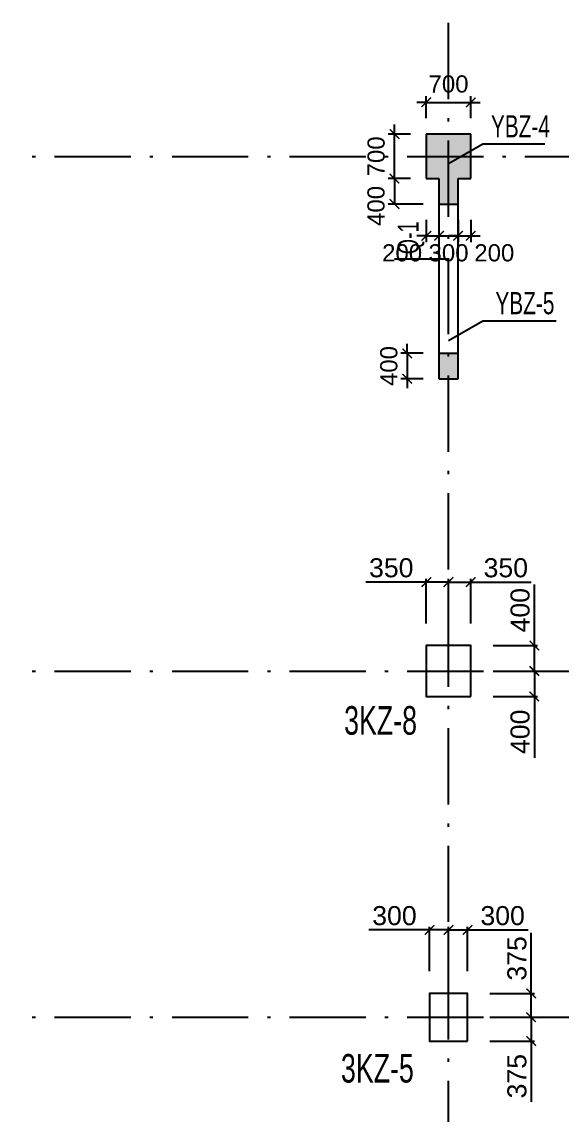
# Model space of a CAD drawing. Header units: millimetres. Extents: x -3831 to 465700, y 39900 to 106100.
# Drawn here: x 121688 to 130187, y 75460 to 92667 of the extents above; entities that cross this region are included whole.
import ezdxf

# ---------------------------------------------------------------- set-up
doc = ezdxf.new("R2010")
doc.units = ezdxf.units.MM
doc.linetypes.add('线型2', pattern=[1850, 1200, -300, 50, -300])
for name, color, linetype in [('BZ-name', 160, 'Continuous'), ('column_dim', 90, 'Continuous'), ('DOTE', 10, '线型2'), ('WALL-Beam', 80, 'Continuous'), ('wall_dim', 60, 'Continuous'), ('WALL_INFO', 130, 'Continuous')]:
    doc.layers.add(name, color=color, linetype=linetype)
for name, color, linetype, lineweight in [('S_Cl', 2, 'Continuous', 25), ('S_ColumFocus', 2, 'Continuous', 9), ('S_ConcWall', 3, 'Continuous', 25)]:
    doc.layers.add(name, color=color, linetype=linetype, lineweight=lineweight)
doc.styles.get("Standard").update_dxf_attribs({"font": 'arial.ttf'})
doc.styles.add('xxxx', font='RIF.ttf')
doc.dimstyles.new('ISO-25', dxfattribs={"dimtxt": 2.5, "dimasz": 2.5, "dimexe": 1.25, "dimexo": 0.625, "dimtad": 1, "dimtxsty": 'Standard', "dimcen": 2.5, "dimadec": 0, "dimazin": 0, "dimtfac": 1, "dimtmove": 0, "dimatfit": 3, "dimfxl": 1, "dimarcsym": 0})

# ---------------------------------------------------------------- blocks, each defined once
blk = doc.blocks.new('_ArchTick')
at = {"color": 0, "linetype": 'ByBlock', "const_width": 0.15}
blk.add_lwpolyline([(-0.5, -0.5), (0.5, 0.5)], dxfattribs=at)
blk = doc.blocks.new('*D285')
at = {"layer": 'Defpoints', "color": 0, "transparency": 16777216}
for p in [(128750, 91400), (128050, 90900), (128750, 90900)]:
    blk.add_point(p, dxfattribs=at)
at = {"layer": 'wall_dim', "color": 0, "lineweight": -2, "transparency": 16777216}
for p, q in [((128050, 91400), (127900, 91400)), ((128050, 91150), (128050, 91499)), ((128050, 91400), (128750, 91400)), ((128750, 91150), (128750, 91499)), ((128750, 91400), (128900, 91400))]:
    blk.add_line(p, q, dxfattribs=at)
at = {"layer": 'wall_dim', "color": 0, "lineweight": -2, "transparency": 16777216, "xscale": 150, "yscale": 150, "zscale": 150}
blk.add_blockref('_ArchTick', (128050, 91400), dxfattribs=at)
at = {"layer": 'wall_dim', "color": 0, "lineweight": -2, "transparency": 16777216, "xscale": 150, "yscale": 150, "zscale": 150, "rotation": 180}
blk.add_blockref('_ArchTick', (128750, 91400), dxfattribs=at)
at = {"layer": 'wall_dim', "color": 7, "transparency": 16777216, "insert": (128400, 91688), "char_height": 270, "attachment_point": 5}
blk.add_mtext('700', dxfattribs=at)
blk = doc.blocks.new('*D286')
at = {"layer": 'Defpoints', "color": 0, "transparency": 16777216}
for p in [(127550, 90900), (128050, 90900), (128050, 90200)]:
    blk.add_point(p, dxfattribs=at)
at = {"layer": 'wall_dim', "color": 0, "lineweight": -2, "transparency": 16777216}
for p, q in [((127550, 90900), (127550, 91050)), ((127800, 90900), (127451, 90900)), ((127550, 90200), (127550, 90900)), ((127800, 90200), (127451, 90200)), ((127550, 90200), (127550, 90050))]:
    blk.add_line(p, q, dxfattribs=at)
at = {"layer": 'wall_dim', "color": 0, "lineweight": -2, "transparency": 16777216, "xscale": 150, "yscale": 150, "zscale": 150}
for p, rotation in [((127550, 90900), 270), ((127550, 90200), 90)]:
    blk.add_blockref('_ArchTick', p, dxfattribs=dict(at, rotation=rotation))
at = {"layer": 'wall_dim', "color": 7, "transparency": 16777216, "insert": (127262, 90550), "char_height": 270, "attachment_point": 5, "rotation": 90}
blk.add_mtext('700', dxfattribs=at)
blk = doc.blocks.new('*D287')
at = {"layer": 'Defpoints', "color": 0, "transparency": 16777216}
for p in [(128050, 90200), (127550, 89800), (128250, 89800)]:
    blk.add_point(p, dxfattribs=at)
at = {"layer": 'wall_dim', "color": 0, "lineweight": -2, "transparency": 16777216}
for p, q in [((127800, 90200), (127451, 90200)), ((127550, 90200), (127550, 89800)), ((128000, 89800), (127451, 89800))]:
    blk.add_line(p, q, dxfattribs=at)
at = {"layer": 'wall_dim', "color": 0, "lineweight": -2, "transparency": 16777216, "xscale": 150, "yscale": 150, "zscale": 150}
for p, rotation in [((127550, 90200), 90), ((127550, 89800), 270)]:
    blk.add_blockref('_ArchTick', p, dxfattribs=dict(at, rotation=rotation))
at = {"layer": 'wall_dim', "color": 7, "transparency": 16777216, "insert": (127260, 89770), "char_height": 270, "attachment_point": 5, "rotation": 90}
blk.add_mtext('400', dxfattribs=at)
blk = doc.blocks.new('*D271')
at = {"layer": 'Defpoints', "color": 0, "transparency": 16777216}
for p in [(128050, 89800), (128250, 89800), (128250, 89300)]:
    blk.add_point(p, dxfattribs=at)
at = {"layer": 'wall_dim', "color": 0, "lineweight": -2, "transparency": 16777216}
for p, q in [((128050, 89550), (128050, 89201)), ((128250, 89550), (128250, 89201)), ((128050, 89300), (127900, 89300)), ((128050, 89300), (128250, 89300)), ((128250, 89300), (128400, 89300))]:
    blk.add_line(p, q, dxfattribs=at)
at = {"layer": 'wall_dim', "color": 0, "lineweight": -2, "transparency": 16777216, "xscale": 150, "yscale": 150, "zscale": 150}
blk.add_blockref('_ArchTick', (128050, 89300), dxfattribs=at)
at = {"layer": 'wall_dim', "color": 0, "lineweight": -2, "transparency": 16777216, "xscale": 150, "yscale": 150, "zscale": 150, "rotation": 180}
blk.add_blockref('_ArchTick', (128250, 89300), dxfattribs=at)
at = {"layer": 'wall_dim', "color": 7, "transparency": 16777216, "insert": (127670, 89030), "char_height": 270, "attachment_point": 5}
blk.add_mtext('200', dxfattribs=at)
blk = doc.blocks.new('*D288')
at = {"layer": 'Defpoints', "color": 0, "transparency": 16777216}
for p in [(128250, 89800), (128550, 89800), (128550, 89300)]:
    blk.add_point(p, dxfattribs=at)
at = {"layer": 'wall_dim', "color": 0, "lineweight": -2, "transparency": 16777216}
for p, q in [((128250, 89550), (128250, 89201)), ((128550, 89550), (128550, 89201)), ((128250, 89300), (128550, 89300))]:
    blk.add_line(p, q, dxfattribs=at)
at = {"layer": 'wall_dim', "color": 0, "lineweight": -2, "transparency": 16777216, "xscale": 150, "yscale": 150, "zscale": 150, "rotation": 180}
blk.add_blockref('_ArchTick', (128250, 89300), dxfattribs=at)
at = {"layer": 'wall_dim', "color": 0, "lineweight": -2, "transparency": 16777216, "xscale": 150, "yscale": 150, "zscale": 150}
blk.add_blockref('_ArchTick', (128550, 89300), dxfattribs=at)
at = {"layer": 'wall_dim', "color": 7, "transparency": 16777216, "insert": (128400, 89030), "char_height": 270, "attachment_point": 5}
blk.add_mtext('300', dxfattribs=at)
blk = doc.blocks.new('*D289')
at = {"layer": 'Defpoints', "color": 0, "transparency": 16777216}
for p in [(128550, 89800), (128750, 89800), (128750, 89300)]:
    blk.add_point(p, dxfattribs=at)
at = {"layer": 'wall_dim', "color": 0, "lineweight": -2, "transparency": 16777216}
for p, q in [((128550, 89550), (128550, 89201)), ((128750, 89550), (128750, 89201)), ((128550, 89300), (128400, 89300)), ((128550, 89300), (128750, 89300)), ((128750, 89300), (128900, 89300))]:
    blk.add_line(p, q, dxfattribs=at)
at = {"layer": 'wall_dim', "color": 0, "lineweight": -2, "transparency": 16777216, "xscale": 150, "yscale": 150, "zscale": 150}
blk.add_blockref('_ArchTick', (128550, 89300), dxfattribs=at)
at = {"layer": 'wall_dim', "color": 0, "lineweight": -2, "transparency": 16777216, "xscale": 150, "yscale": 150, "zscale": 150, "rotation": 180}
blk.add_blockref('_ArchTick', (128750, 89300), dxfattribs=at)
at = {"layer": 'wall_dim', "color": 7, "transparency": 16777216, "insert": (129120, 89030), "char_height": 270, "attachment_point": 5}
blk.add_mtext('200', dxfattribs=at)
blk = doc.blocks.new('*D290')
at = {"layer": 'Defpoints', "color": 0, "transparency": 16777216}
for p in [(128250, 87450), (127750, 87050), (128250, 87050)]:
    blk.add_point(p, dxfattribs=at)
at = {"layer": 'wall_dim', "color": 0, "lineweight": -2, "transparency": 16777216}
for p, q in [((127750, 87450), (127750, 87600)), ((128000, 87450), (127651, 87450)), ((127750, 87450), (127750, 87050)), ((128000, 87050), (127651, 87050)), ((127750, 87050), (127750, 86900))]:
    blk.add_line(p, q, dxfattribs=at)
at = {"layer": 'wall_dim', "color": 0, "lineweight": -2, "transparency": 16777216, "xscale": 150, "yscale": 150, "zscale": 150}
for p, rotation in [((127750, 87450), 270), ((127750, 87050), 90)]:
    blk.add_blockref('_ArchTick', p, dxfattribs=dict(at, rotation=rotation))
at = {"layer": 'wall_dim', "color": 7, "transparency": 16777216, "insert": (127462, 87250), "char_height": 270, "attachment_point": 5, "rotation": 90}
blk.add_mtext('400', dxfattribs=at)
blk = doc.blocks.new('*D1874')
at = {"layer": 'column_dim', "color": 0, "lineweight": -2, "transparency": 16777216}
for p, q in [((129100, 82450), (129800, 82450)), ((129750, 82450), (129750, 82050)), ((129100, 82050), (129800, 82050)), ((129750, 82050), (129750, 81086))]:
    blk.add_line(p, q, dxfattribs=at)
at = {"layer": 'Defpoints', "color": 0, "transparency": 16777216}
for p in [(128750, 82450), (129750, 82450), (128750, 82050)]:
    blk.add_point(p, dxfattribs=at)
at = {"layer": 'column_dim', "color": 0, "lineweight": -2, "transparency": 16777216, "xscale": 150, "yscale": 150, "zscale": 150}
for p, rotation in [((129750, 82450), 90), ((129750, 82050), 270)]:
    blk.add_blockref('_ArchTick', p, dxfattribs=dict(at, rotation=rotation))
at = {"layer": 'column_dim', "color": 7, "transparency": 16777216, "insert": (129527, 81493), "char_height": 300, "attachment_point": 5, "rotation": 90}
blk.add_mtext('400', dxfattribs=at)
blk = doc.blocks.new('*D1875')
at = {"layer": 'column_dim', "color": 0, "lineweight": -2, "transparency": 16777216}
for p, q in [((129750, 82850), (129750, 83814)), ((129100, 82850), (129800, 82850)), ((129750, 82450), (129750, 82850)), ((129100, 82450), (129800, 82450))]:
    blk.add_line(p, q, dxfattribs=at)
at = {"layer": 'Defpoints', "color": 0, "transparency": 16777216}
for p in [(128750, 82850), (128750, 82450), (129750, 82450)]:
    blk.add_point(p, dxfattribs=at)
at = {"layer": 'column_dim', "color": 0, "lineweight": -2, "transparency": 16777216, "xscale": 150, "yscale": 150, "zscale": 150}
for p, rotation in [((129750, 82850), 90), ((129750, 82450), 270)]:
    blk.add_blockref('_ArchTick', p, dxfattribs=dict(at, rotation=rotation))
at = {"layer": 'column_dim', "color": 7, "transparency": 16777216, "insert": (129527, 83407), "char_height": 300, "attachment_point": 5, "rotation": 90}
blk.add_mtext('400', dxfattribs=at)
blk = doc.blocks.new('*D1876')
at = {"layer": 'column_dim', "color": 0, "lineweight": -2, "transparency": 16777216}
for p, q in [((128400, 83200), (128400, 83900)), ((128400, 83850), (128750, 83850)), ((128750, 83200), (128750, 83900)), ((128750, 83850), (129702, 83850))]:
    blk.add_line(p, q, dxfattribs=at)
at = {"layer": 'Defpoints', "color": 0, "transparency": 16777216}
for p in [(128400, 83850), (128400, 82850), (128750, 82850)]:
    blk.add_point(p, dxfattribs=at)
at = {"layer": 'column_dim', "color": 0, "lineweight": -2, "transparency": 16777216, "xscale": 150, "yscale": 150, "zscale": 150, "rotation": 180}
blk.add_blockref('_ArchTick', (128400, 83850), dxfattribs=at)
at = {"layer": 'column_dim', "color": 0, "lineweight": -2, "transparency": 16777216, "xscale": 150, "yscale": 150, "zscale": 150}
blk.add_blockref('_ArchTick', (128750, 83850), dxfattribs=at)
at = {"layer": 'column_dim', "color": 7, "transparency": 16777216, "insert": (129301, 84073), "char_height": 300, "attachment_point": 5}
blk.add_mtext('350', dxfattribs=at)
blk = doc.blocks.new('*D1877')
at = {"layer": 'column_dim', "color": 0, "lineweight": -2, "transparency": 16777216}
for p, q in [((128050, 83850), (127098, 83850)), ((128050, 83200), (128050, 83900)), ((128400, 83850), (128050, 83850)), ((128400, 83200), (128400, 83900))]:
    blk.add_line(p, q, dxfattribs=at)
at = {"layer": 'Defpoints', "color": 0, "transparency": 16777216}
for p in [(128400, 83850), (128050, 82850), (128400, 82850)]:
    blk.add_point(p, dxfattribs=at)
at = {"layer": 'column_dim', "color": 0, "lineweight": -2, "transparency": 16777216, "xscale": 150, "yscale": 150, "zscale": 150, "rotation": 180}
blk.add_blockref('_ArchTick', (128050, 83850), dxfattribs=at)
at = {"layer": 'column_dim', "color": 0, "lineweight": -2, "transparency": 16777216, "xscale": 150, "yscale": 150, "zscale": 150}
blk.add_blockref('_ArchTick', (128400, 83850), dxfattribs=at)
at = {"layer": 'column_dim', "color": 7, "transparency": 16777216, "insert": (127499, 84073), "char_height": 300, "attachment_point": 5}
blk.add_mtext('350', dxfattribs=at)
blk = doc.blocks.new('*D1878')
at = {"layer": 'column_dim', "color": 0, "lineweight": -2, "transparency": 16777216}
for p, q in [((129050, 77000), (129750, 77000)), ((129700, 77000), (129700, 76625)), ((129050, 76625), (129750, 76625)), ((129700, 76625), (129700, 75670))]:
    blk.add_line(p, q, dxfattribs=at)
at = {"layer": 'Defpoints', "color": 0, "transparency": 16777216}
for p in [(128700, 77000), (129700, 77000), (128700, 76625)]:
    blk.add_point(p, dxfattribs=at)
at = {"layer": 'column_dim', "color": 0, "lineweight": -2, "transparency": 16777216, "xscale": 150, "yscale": 150, "zscale": 150}
for p, rotation in [((129700, 77000), 90), ((129700, 76625), 270)]:
    blk.add_blockref('_ArchTick', p, dxfattribs=dict(at, rotation=rotation))
at = {"layer": 'column_dim', "color": 7, "transparency": 16777216, "insert": (129477, 76073), "char_height": 300, "attachment_point": 5, "rotation": 90}
blk.add_mtext('375', dxfattribs=at)
blk = doc.blocks.new('*D1879')
at = {"layer": 'column_dim', "color": 0, "lineweight": -2, "transparency": 16777216}
for p, q in [((129700, 77375), (129700, 78330)), ((129050, 77375), (129750, 77375)), ((129700, 77000), (129700, 77375)), ((129050, 77000), (129750, 77000))]:
    blk.add_line(p, q, dxfattribs=at)
at = {"layer": 'Defpoints', "color": 0, "transparency": 16777216}
for p in [(128700, 77375), (128700, 77000), (129700, 77000)]:
    blk.add_point(p, dxfattribs=at)
at = {"layer": 'column_dim', "color": 0, "lineweight": -2, "transparency": 16777216, "xscale": 150, "yscale": 150, "zscale": 150}
for p, rotation in [((129700, 77375), 90), ((129700, 77000), 270)]:
    blk.add_blockref('_ArchTick', p, dxfattribs=dict(at, rotation=rotation))
at = {"layer": 'column_dim', "color": 7, "transparency": 16777216, "insert": (129477, 77927), "char_height": 300, "attachment_point": 5, "rotation": 90}
blk.add_mtext('375', dxfattribs=at)
blk = doc.blocks.new('*D1880')
at = {"layer": 'column_dim', "color": 0, "lineweight": -2, "transparency": 16777216}
for p, q in [((128400, 77725), (128400, 78425)), ((128400, 78375), (128700, 78375)), ((128700, 77725), (128700, 78425)), ((128700, 78375), (129652, 78375))]:
    blk.add_line(p, q, dxfattribs=at)
at = {"layer": 'Defpoints', "color": 0, "transparency": 16777216}
for p in [(128400, 78375), (128400, 77375), (128700, 77375)]:
    blk.add_point(p, dxfattribs=at)
at = {"layer": 'column_dim', "color": 0, "lineweight": -2, "transparency": 16777216, "xscale": 150, "yscale": 150, "zscale": 150, "rotation": 180}
blk.add_blockref('_ArchTick', (128400, 78375), dxfattribs=at)
at = {"layer": 'column_dim', "color": 0, "lineweight": -2, "transparency": 16777216, "xscale": 150, "yscale": 150, "zscale": 150}
blk.add_blockref('_ArchTick', (128700, 78375), dxfattribs=at)
at = {"layer": 'column_dim', "color": 7, "transparency": 16777216, "insert": (129251, 78598), "char_height": 300, "attachment_point": 5}
blk.add_mtext('300', dxfattribs=at)
blk = doc.blocks.new('*D1881')
at = {"layer": 'column_dim', "color": 0, "lineweight": -2, "transparency": 16777216}
for p, q in [((128100, 78375), (127148, 78375)), ((128100, 77725), (128100, 78425)), ((128400, 78375), (128100, 78375)), ((128400, 77725), (128400, 78425))]:
    blk.add_line(p, q, dxfattribs=at)
at = {"layer": 'Defpoints', "color": 0, "transparency": 16777216}
for p in [(128400, 78375), (128100, 77375), (128400, 77375)]:
    blk.add_point(p, dxfattribs=at)
at = {"layer": 'column_dim', "color": 0, "lineweight": -2, "transparency": 16777216, "xscale": 150, "yscale": 150, "zscale": 150, "rotation": 180}
blk.add_blockref('_ArchTick', (128100, 78375), dxfattribs=at)
at = {"layer": 'column_dim', "color": 0, "lineweight": -2, "transparency": 16777216, "xscale": 150, "yscale": 150, "zscale": 150}
blk.add_blockref('_ArchTick', (128400, 78375), dxfattribs=at)
at = {"layer": 'column_dim', "color": 7, "transparency": 16777216, "insert": (127549, 78598), "char_height": 300, "attachment_point": 5}
blk.add_mtext('300', dxfattribs=at)

msp = doc.modelspace()

# ---------------------------------------------------------------- hatches: boundary and pattern name
at = {"layer": 'WALL-Beam', "true_color": 0x636466}
h = msp.add_hatch(color=251, dxfattribs=at)
h.dxf.hatch_style = 1
h.paths.add_polyline_path([(128550, 90200), (128750, 90200), (128750, 90900), (128050, 90900), (128050, 90200), (128250, 90200), (128250, 89800), (128550, 89800)])
h = msp.add_hatch(color=251, dxfattribs=at)
h.dxf.hatch_style = 1
h.paths.add_polyline_path([(128550, 87450), (128250, 87450), (128250, 87050), (128550, 87050)])

# ---------------------------------------------------------------- linework, layer by layer
at = {"layer": 'BZ-name'}
for points in [[(128400, 90435.29492), (128941.26562, 90747.79492), (129916.26562, 90747.79492)], [(128400, 87650), (128941.26562, 87962.5), (130091.26562, 87962.5)]]:
    msp.add_lwpolyline(points, dxfattribs=at)
at = {"layer": 'DOTE'}
for p, q in [((128400, 60000), (128400, 101300)), ((100000, 90550), (131400, 90550)), ((100000, 82450), (172500, 82450)), ((100000, 77000), (172500, 77000))]:
    msp.add_line(p, q, dxfattribs=at)
at = {"layer": 'S_Cl'}
for points in [[(128750, 82050), (128750, 82850), (128050, 82850), (128050, 82050)], [(128700, 76625), (128700, 77375), (128100, 77375), (128100, 76625)]]:
    msp.add_lwpolyline(points, close=True, dxfattribs=at)
at = {"layer": 'S_ConcWall'}
for p, q in [((128750, 90900), (128050, 90900)), ((128050, 90900), (128050, 90200)), ((128750, 90200), (128750, 90900)), ((128050, 90200), (128250, 90200)), ((128250, 90200), (128250, 87050)), ((128550, 87050), (128550, 90200)), ((128550, 90200), (128750, 90200)), ((128250, 89800), (128550, 89800)), ((128250, 87450), (128550, 87450)), ((128250, 87050), (128550, 87050))]:
    msp.add_line(p, q, dxfattribs=at)
at = {"layer": 'WALL_INFO'}
msp.add_line((128400, 88930), (127550, 88930), dxfattribs=at)

# ---------------------------------------------------------------- texts
at = {"layer": 'BZ-name', "char_height": 350, "attachment_point": 5, "style": 'xxxx'}
for s, insert, width in [('{\\W0.7;YBZ-4}', (129531.01562, 91022.79492), 770.5), ('{\\W0.7;YBZ-5}', (129601.32812, 88237.5), 979.875)]:
    msp.add_mtext(s, dxfattribs=dict(at, insert=insert, width=width))
at = {"layer": 'S_ColumFocus', "char_height": 450, "width": 979.875, "attachment_point": 5, "style": 'xxxx'}
for s, insert in [('{\\W0.7;3KZ-8}', (127330.92096, 81669.37245)), ('{\\W0.7;3KZ-5}', (127280.92096, 76194.37245))]:
    msp.add_mtext(s, dxfattribs=dict(at, insert=insert))
at = {"layer": 'WALL_INFO', "insert": (127600, 89010), "char_height": 330, "width": 206.3338065, "attachment_point": 1, "rotation": 89.999998465, "style": 'xxxx'}
msp.add_mtext('\\W0.7000;Q-1', dxfattribs=at)

# ---------------------------------------------------------------- dimensions: what is measured, and where the dimension line sits
at = {"layer": 'column_dim'}
for p1, p2, distance, picture, middle in [((128050, 82850), (128400, 82850), 1000, '*D1877', (127499.20191, 84073.27422)), ((128750, 82850), (128400, 82850), -1000, '*D1876', (129300.79809, 84073.27422)), ((128750, 82850), (128750, 82450), 1000, '*D1875', (129526.8281, 83406.93724)), ((128750, 82050), (128750, 82450), -1000, '*D1874', (129526.8281, 81493.06276)), ((128100, 77375), (128400, 77375), 1000, '*D1881', (127549.20191, 78598.27422)), ((128700, 77375), (128400, 77375), -1000, '*D1880', (129250.79809, 78598.27422)), ((128700, 77375), (128700, 77000), 1000, '*D1879', (129476.72578, 77927.4352)), ((128700, 76625), (128700, 77000), -1000, '*D1878', (129476.72578, 76072.5648))]:
    dim = msp.add_aligned_dim(p1=p1, p2=p2, distance=distance, dimstyle='ISO-25', override={"dimtxt": 300, "dimasz": 150, "dimexe": 50, "dimexo": 350, "dimgap": 70, "dimjust": 1, "dimblk1": 'ArchTick', "dimblk2": 'ArchTick', "dimsah": 1, "dimclrt": 7}, dxfattribs=at)
    dim.commit()
    dim.dimension.update_dxf_attribs({"geometry": picture, "text_midpoint": middle})
at = {"layer": 'wall_dim'}
dim = msp.add_linear_dim(base=(128750, 91400), p1=(128050, 90900), p2=(128750, 90900), dimstyle='ISO-25', override={"dimtxt": 270, "dimasz": 150, "dimexe": 99, "dimexo": 250, "dimgap": 150, "dimblk1": 'ArchTick', "dimblk2": 'ArchTick', "dimsah": 1, "dimclrt": 7, "dimtix": 1, "dimtofl": 1, "dimtmove": 2}, dxfattribs=at)
dim.commit()
dim.dimension.update_dxf_attribs({"geometry": '*D285', "text_midpoint": (128400, 91687.85471)})
for base, p1, p2, picture, middle in [((127550, 90900), (128050, 90200), (128050, 90900), '*D286', (127262.14529, 90550)), ((127750, 87050), (128250, 87450), (128250, 87050), '*D290', (127462.14529, 87250))]:
    dim = msp.add_linear_dim(base=base, p1=p1, p2=p2, angle=90, dimstyle='ISO-25', override={"dimtxt": 270, "dimasz": 150, "dimexe": 99, "dimexo": 250, "dimgap": 150, "dimblk1": 'ArchTick', "dimblk2": 'ArchTick', "dimsah": 1, "dimclrt": 7, "dimtix": 1, "dimtofl": 1, "dimtmove": 2}, dxfattribs=at)
    dim.commit()
    dim.dimension.update_dxf_attribs({"geometry": picture, "text_midpoint": middle})
dim = msp.add_linear_dim(base=(127550, 89800), p1=(128050, 90200), p2=(128250, 89800), angle=90, dimstyle='ISO-25', override={"dimtxt": 270, "dimasz": 150, "dimexe": 99, "dimexo": 250, "dimgap": 150, "dimblk1": 'ArchTick', "dimblk2": 'ArchTick', "dimsah": 1, "dimclrt": 7, "dimtix": 1, "dimtmove": 2}, dxfattribs=at)
dim.commit()
dim.dimension.update_dxf_attribs({"geometry": '*D287', "text_midpoint": (127260, 89770), "dimtype": 160})
for base, p1, p2, picture, middle in [((128250, 89300), (128050, 89800), (128250, 89800), '*D271', (127670, 89030)), ((128550, 89300), (128250, 89800), (128550, 89800), '*D288', (128400, 89030)), ((128750, 89300), (128550, 89800), (128750, 89800), '*D289', (129120, 89030))]:
    dim = msp.add_linear_dim(base=base, p1=p1, p2=p2, dimstyle='ISO-25', override={"dimtxt": 270, "dimasz": 150, "dimexe": 99, "dimexo": 250, "dimgap": 150, "dimblk1": 'ArchTick', "dimblk2": 'ArchTick', "dimsah": 1, "dimclrt": 7, "dimtix": 1, "dimtmove": 2}, dxfattribs=at)
    dim.commit()
    dim.dimension.update_dxf_attribs({"geometry": picture, "text_midpoint": middle, "dimtype": 160})

doc.saveas('drawing.dxf')
